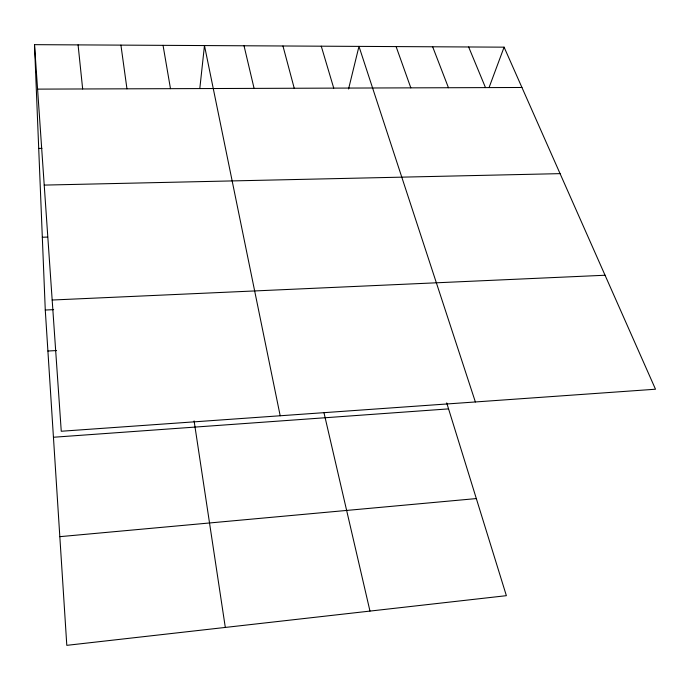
<?xml version="1.0" encoding="UTF-8"?>
<svg xmlns="http://www.w3.org/2000/svg" width="690" height="690" viewBox="0 0 690 690"><rect width="100%" height="100%" fill="white"/><g stroke="black" fill="none" stroke-linecap="round" stroke-linejoin="round"><path stroke-width="1.03" d="M199.815 88.484L204.473 45.566L280.192 415.768M348.562 89.001L358.973 46.385L475.375 401.96M489.081 87.518L504.097 47.162L34.5 44.66L45.273 310.034L66.801 645.34L506.374 595.677L446.715 402.882M59.823 536.665L476.333 498.577M53.441 437.253L448.578 408.885M47.903 351.02L56.477 350.555M45.273 310.034L53.63 309.637M52.173 300.021L605.052 275.241M42.314 237.248L47.645 237.075M44.22 185.093L560.082 173.638M38.709 148.41L41.926 148.359M37.579 89.122L521.951 87.483M504.097 47.162L655.5 389.22L61.255 431.25L34.5 44.66M468.648 46.972L485.493 87.613M432.656 46.782L448.457 87.734M396.103 46.584L410.826 87.863M321.264 46.187L333.736 88.122M282.952 45.98L294.233 88.26M244.027 45.773L254.084 88.389M323.946 412.586L369.978 611.09M163.047 45.342L170.482 88.674M194.106 420.917L225.311 627.434M120.922 45.117L126.96 88.82M78.082 44.893L82.662 88.975"/></g></svg>
